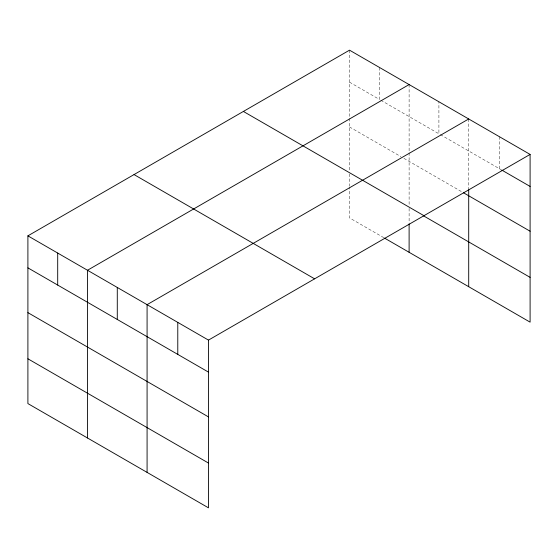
<?xml version="1.0" encoding="UTF-8"?>
<svg xmlns="http://www.w3.org/2000/svg" width="558" height="558" viewBox="0 0 558 558"><rect width="100%" height="100%" fill="white"/><g stroke="black" fill="none" stroke-linecap="round" stroke-linejoin="round"><path stroke-width="0.42" stroke-dasharray="2.79 2.09" d="M349.524 50.164L349.524 117.487M349.524 82.172L379.321 99.373L379.321 67.365M380.807 100.238L438.909 133.781L438.909 101.772M440.401 134.638L500.903 169.569M349.524 126.959L400.923 156.631M403.901 158.353L462.742 192.329M383.792 237.673L349.524 217.892L349.524 186.888M499.403 136.696L499.403 168.704M468.706 118.973L468.706 188.876M409.112 84.572L409.112 151.888M409.112 152.752L409.112 205.797M409.112 208.371L409.112 223.012M349.524 118.345L349.524 171.397M349.524 173.963L349.524 186.023"/><path stroke-width="0.84" d="M27.9 235.853L208.476 340.108L208.476 507.836L27.9 403.58L27.9 235.853L349.524 50.164L530.1 154.42L530.1 322.147L384.532 238.106M409.112 84.572L87.487 270.26L87.487 437.981M468.706 118.973L147.082 304.661L147.082 472.389M208.476 340.108L530.1 154.42M501.649 170.002L530.1 186.428M463.489 192.761L530.1 231.214M243.386 111.447L423.961 215.695M423.264 215.681L530.1 277.361M134.039 174.577L314.614 278.833M27.9 267.861L208.476 372.116M27.9 312.647L208.476 416.903M27.9 358.794L208.476 463.049M468.706 189.741L468.706 286.7M409.112 223.87L409.112 252.293M177.779 322.385L177.779 354.393M117.285 287.461L117.285 319.469M57.697 253.053L57.697 285.061"/></g></svg>
